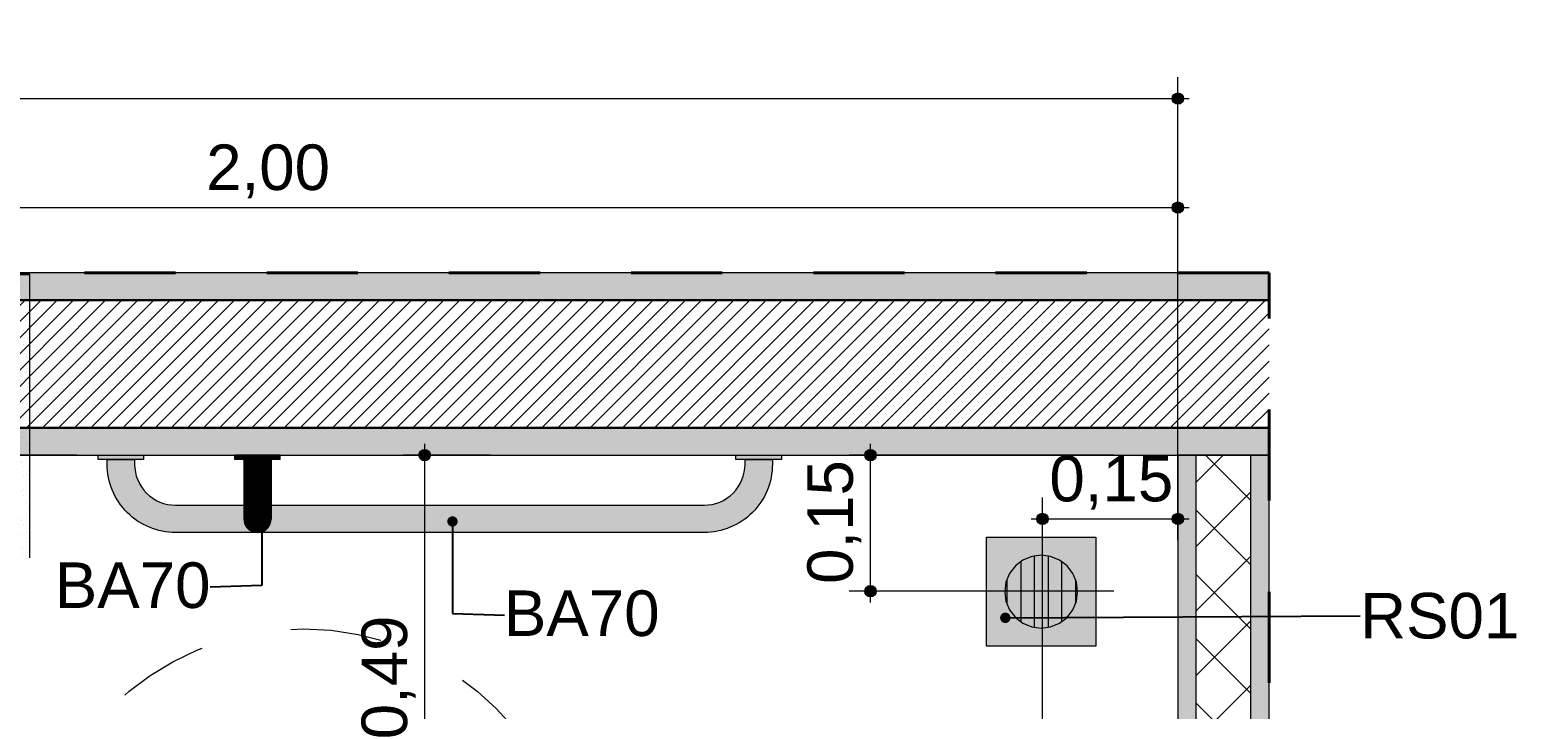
# Model space of a CAD drawing. Header units: metres. Extents: x -1.9 to 95.3, y -2.2 to 2.5.
# Drawn here: x 0.362 to 1.993, y 1.746 to 2.492 of the extents above; entities that cross this region are included whole.
import ezdxf

# ---------------------------------------------------------------- set-up
doc = ezdxf.new("R2010")
doc.units = ezdxf.units.M
doc.header["$MEASUREMENT"] = 0
doc.linetypes.add('Dashed', pattern=[0.035, 0.0225, -0.0125])
doc.linetypes.add('Hidden Line (2)', pattern=[0.097806, 0.070556, -0.02725])
for name, color, linetype, lineweight in [('0_Caneta_No__1', 7, 'Continuous', 40), ('NOTAS-DETALHAMENTO.EXEC_Caneta_No__1', 7, 'Continuous', 40), ('NOTAS-DETALHAMENTO.EXEC_Caneta_No__241', 7, 'Continuous', 13), ('PAREDE CONSTRUIR_Caneta_No__241', 7, 'Continuous', 13), ('PAREDE CONSTRUIR_Caneta_No__255', 255, 'Continuous', 0), ('PAREDE CONSTRUIR_Caneta_No__3', 7, 'Continuous', 30), ('PAREDE CONSTRUIR_Caneta_No__83', 84, 'Continuous', 0), ('PAREDE CONSTRUIR_Caneta_No__91', 255, 'Continuous', 0), ('PAREDE.ARQ_Caneta_No__1', 7, 'Continuous', 40), ('PAREDE.ARQ_Caneta_No__241', 7, 'Continuous', 13)]:
    doc.layers.add(name, color=color, linetype=linetype, lineweight=lineweight)
for name, color, linetype, lineweight, true_color in [('0_Caneta_No__167', 7, 'Continuous', 0, 0x0035d5), ('0_Caneta_No__25', 7, 'Continuous', 13, 0x982312), ('LOUCAS-METAIS.ARQ_Caneta_No__18', 7, 'Continuous', 0, 0xdfdfdf), ('LOUCAS-METAIS.ARQ_Caneta_No__96', 7, 'Continuous', 0, 0xb6b6b6), ('PAREDE.ARQ_Caneta_No__97', 7, 'Continuous', 13, 0x6b6b6b), ('RALO_Caneta_No__19', 7, 'Continuous', 0, 0xe9e9e9), ('RALO_Caneta_No__96', 7, 'Continuous', 0, 0xb6b6b6)]:
    doc.layers.add(name, color=color, linetype=linetype, lineweight=lineweight, true_color=true_color)
doc.styles.add('GENERATED_STYLE_1', font='arial.ttf')
doc.dimstyles.new('GENERATED_STYLE__1', dxfattribs={"dimtxt": 0.05, "dimasz": 0.02375, "dimexe": 0.18, "dimexo": 0.267183, "dimgap": 0, "dimtad": 1, "dimtih": 1, "dimtoh": 1, "dimzin": 0, "dimdsep": 46, "dimtxsty": 'GENERATED_STYLE_1', "dimblk": 'ARROWHEAD_11', "dimblk1": 'ARROWHEAD_11', "dimblk2": 'ARROWHEAD_11', "dimcen": 0.09, "dimclrd": 256, "dimclre": 256, "dimclrt": 256, "dimadec": 0, "dimazin": 0, "dimtfac": 1, "dimtdec": 4, "dimtmove": 0, "dimatfit": 3, "dimfxl": 0, "dimtolj": 1, "dimtzin": 0, "dimarcsym": 0})
doc.dimstyles.new('GENERATED_STYLE__2', dxfattribs={"dimtxt": 0.05, "dimasz": 0.02375, "dimexe": 0.18, "dimexo": 0.267183, "dimgap": 0, "dimtad": 1, "dimzin": 0, "dimdsep": 46, "dimtxsty": 'GENERATED_STYLE_1', "dimblk": 'ARROWHEAD_11', "dimblk1": 'ARROWHEAD_11', "dimblk2": 'ARROWHEAD_11', "dimcen": 0.09, "dimclrd": 256, "dimclre": 256, "dimclrt": 256, "dimadec": 0, "dimazin": 0, "dimtfac": 1, "dimtdec": 4, "dimtmove": 0, "dimatfit": 3, "dimfxl": 0, "dimtolj": 1, "dimtzin": 0, "dimarcsym": 0})
doc.dimstyles.new('GENERATED_STYLE__4', dxfattribs={"dimtxt": 0.05, "dimasz": 0.02375, "dimexe": 0.18, "dimexo": 0.072484, "dimgap": 0, "dimtad": 1, "dimzin": 0, "dimdsep": 46, "dimtxsty": 'GENERATED_STYLE_1', "dimblk": 'ARROWHEAD_11', "dimblk1": 'ARROWHEAD_11', "dimblk2": 'ARROWHEAD_11', "dimcen": 0.09, "dimclrd": 256, "dimclre": 256, "dimclrt": 256, "dimadec": 0, "dimazin": 0, "dimtfac": 1, "dimtdec": 4, "dimtmove": 0, "dimatfit": 3, "dimfxl": 0, "dimtolj": 1, "dimtzin": 0, "dimarcsym": 0})
doc.dimstyles.new('GENERATED_STYLE__6', dxfattribs={"dimtxt": 0.18, "dimasz": 0.0228, "dimexe": 0.18, "dimexo": 0.0625, "dimgap": 0, "dimtad": 0, "dimtih": 1, "dimtoh": 1, "dimdec": 4, "dimzin": 0, "dimdsep": 46, "dimcen": 0.09, "dimadec": 0, "dimazin": 0, "dimtfac": 1, "dimtdec": 4, "dimtmove": 0, "dimatfit": 3, "dimldrblk": 'ARROWHEAD_11', "dimfxl": 0, "dimtolj": 1, "dimtzin": 0, "dimarcsym": 0})
pattern_1 = [(45, (0, 0), (-0.008838835, 0.008838835), [])]

# ---------------------------------------------------------------- blocks, each defined once
blk = doc.blocks.new('*D4')
at = {"layer": '0_Caneta_No__25', "linetype": 'Continuous', "lineweight": 13, "true_color": 0x982312}
for points in [[(-0.3839, 2.2968), (-0.3834, 2.2944), (-0.382, 2.2924), (-0.38, 2.291), (-0.3776, 2.2906), (-0.3752, 2.291), (-0.3732, 2.2924), (-0.3718, 2.2944), (-0.3714, 2.2968), (-0.3718, 2.2992), (-0.3732, 2.3012), (-0.3752, 2.3026), (-0.3776, 2.3031), (-0.38, 2.3026), (-0.382, 2.3012), (-0.3834, 2.2992)], [(1.6154, 2.2968), (1.6159, 2.2944), (1.6172, 2.2924), (1.6193, 2.291), (1.6217, 2.2906), (1.6241, 2.291), (1.6261, 2.2924), (1.6274, 2.2944), (1.6279, 2.2968), (1.6274, 2.2992), (1.6261, 2.3012), (1.6241, 2.3026), (1.6217, 2.3031), (1.6193, 2.3026), (1.6172, 2.3012), (1.6159, 2.2992)]]:
    blk.add_hatch(color=24, dxfattribs=at).paths.add_polyline_path(points)
at = {"layer": '0_Caneta_No__25', "color": 24, "linetype": 'Continuous', "lineweight": 13, "true_color": 0x982312}
for p, q in [((-0.3776, 2.3031), (-0.3776, 2.3203)), ((1.6217, 2.3031), (1.6217, 2.3203)), ((-0.3776, 2.0296), (-0.3776, 2.2906)), ((-0.3714, 2.2968), (1.6154, 2.2968)), ((1.6217, 2.0296), (1.6217, 2.2906)), ((1.6279, 2.2968), (1.6342, 2.2968))]:
    blk.add_line(p, q, dxfattribs=at)
for centre in [(-0.3776, 2.2968), (1.6217, 2.2968)]:
    blk.add_circle(centre, 0.00625, dxfattribs=at)
at = {"layer": '0_Caneta_No__25', "color": 24, "lineweight": 13, "true_color": 0x982312, "insert": (0.5553, 2.3068), "char_height": 0.05, "attachment_point": 7, "style": 'GENERATED_STYLE_1'}
blk.add_mtext('\\A1;{\\pql;\\fArial|b0|i0|c0|p0;\\W1.000000;2,00}', dxfattribs=at)
blk = doc.blocks.new('ARROWHEAD_11')
at = {"color": 0, "linetype": 'Continuous', "lineweight": 0}
blk.add_line((0, 0), (-1, 0), dxfattribs=at)
at = {"color": 0, "linetype": 'Continuous', "lineweight": 0, "const_width": 0.25, "flags": 128}
blk.add_lwpolyline([(-0.125, 0, 1), (0.125, 0, 1)], format="xyb", close=True, dxfattribs=at)
blk = doc.blocks.new('*D5')
at = {"layer": '0_Caneta_No__25', "linetype": 'Continuous', "lineweight": 13, "true_color": 0x982312}
for points in [[(-1.4839, 2.4165), (-1.4834, 2.4141), (-1.482, 2.4121), (-1.48, 2.4108), (-1.4776, 2.4103), (-1.4752, 2.4108), (-1.4732, 2.4121), (-1.4718, 2.4141), (-1.4714, 2.4165), (-1.4718, 2.4189), (-1.4732, 2.4209), (-1.4752, 2.4223), (-1.4776, 2.4228), (-1.48, 2.4223), (-1.482, 2.4209), (-1.4834, 2.4189)], [(1.6154, 2.4165), (1.6159, 2.4141), (1.6172, 2.4121), (1.6193, 2.4108), (1.6217, 2.4103), (1.6241, 2.4108), (1.6261, 2.4121), (1.6274, 2.4141), (1.6279, 2.4165), (1.6274, 2.4189), (1.6261, 2.4209), (1.6241, 2.4223), (1.6217, 2.4228), (1.6193, 2.4223), (1.6172, 2.4209), (1.6159, 2.4189)]]:
    blk.add_hatch(color=24, dxfattribs=at).paths.add_polyline_path(points)
at = {"layer": '0_Caneta_No__25', "color": 24, "linetype": 'Continuous', "lineweight": 13, "true_color": 0x982312}
for p, q in [((-1.4776, 2.4228), (-1.4776, 2.44)), ((1.6217, 2.4228), (1.6217, 2.44)), ((-1.4901, 2.4165), (-1.4839, 2.4165)), ((-1.4714, 2.4165), (1.6154, 2.4165)), ((1.6279, 2.4165), (1.6342, 2.4165)), ((-1.4776, 2.1493), (-1.4776, 2.4103)), ((1.6217, 2.1493), (1.6217, 2.4103))]:
    blk.add_line(p, q, dxfattribs=at)
for centre in [(-1.4776, 2.4165), (1.6217, 2.4165)]:
    blk.add_circle(centre, 0.00625, dxfattribs=at)
at = {"layer": '0_Caneta_No__25', "color": 24, "lineweight": 13, "true_color": 0x982312, "insert": (0.0053, 2.4265), "char_height": 0.05, "attachment_point": 7, "style": 'GENERATED_STYLE_1'}
blk.add_mtext('\\A1;{\\pql;\\fArial|b0|i0|c0|p0;\\W1.000000;3,10}', dxfattribs=at)
blk = doc.blocks.new('*D13')
at = {"layer": '0_Caneta_No__25', "linetype": 'Continuous', "lineweight": 13, "true_color": 0x982312}
for points in [[(0.1399, 2.025), (0.1404, 2.0226), (0.1418, 2.0206), (0.1438, 2.0192), (0.1462, 2.0187), (0.1486, 2.0192), (0.1506, 2.0206), (0.152, 2.0226), (0.1524, 2.025), (0.152, 2.0274), (0.1506, 2.0294), (0.1486, 2.0308), (0.1462, 2.0312), (0.1438, 2.0308), (0.1418, 2.0294), (0.1404, 2.0274)], [(0.1399, 1.0373), (0.1404, 1.0349), (0.1418, 1.0329), (0.1438, 1.0315), (0.1462, 1.031), (0.1486, 1.0315), (0.1506, 1.0329), (0.152, 1.0349), (0.1524, 1.0373), (0.152, 1.0397), (0.1506, 1.0417), (0.1486, 1.0431), (0.1462, 1.0435), (0.1438, 1.0431), (0.1418, 1.0417), (0.1404, 1.0397)]]:
    blk.add_hatch(color=24, dxfattribs=at).paths.add_polyline_path(points)
at = {"layer": '0_Caneta_No__25', "color": 24, "linetype": 'Continuous', "lineweight": 13, "true_color": 0x982312}
for p, q in [((0.1399, 2.025), (0.1228, 2.025)), ((0.1462, 2.0312), (0.1462, 2.0375)), ((0.4134, 2.025), (0.1524, 2.025)), ((0.1462, 1.0435), (0.1462, 2.0187)), ((0.1399, 1.0373), (0.1228, 1.0373)), ((0.4134, 1.0373), (0.1524, 1.0373))]:
    blk.add_line(p, q, dxfattribs=at)
for centre in [(0.1462, 2.025), (0.1462, 1.0373)]:
    blk.add_circle(centre, 0.00625, dxfattribs=at)
at = {"layer": '0_Caneta_No__25', "color": 24, "lineweight": 13, "true_color": 0x982312, "insert": (0.1362, 1.4644), "char_height": 0.05, "attachment_point": 7, "rotation": 90, "style": 'GENERATED_STYLE_1'}
blk.add_mtext('\\A1;{\\pql;\\fArial|b0|i0|c0|p0;\\W1.000000;0,99}', dxfattribs=at)
blk = doc.blocks.new('*D15')
at = {"layer": '0_Caneta_No__25', "linetype": 'Continuous', "lineweight": 13, "true_color": 0x982312}
for points in [[(1.4669, 1.9549), (1.4673, 1.9525), (1.4687, 1.9505), (1.4707, 1.9491), (1.4731, 1.9486), (1.4755, 1.9491), (1.4775, 1.9505), (1.4789, 1.9525), (1.4794, 1.9549), (1.4789, 1.9573), (1.4775, 1.9593), (1.4755, 1.9607), (1.4731, 1.9611), (1.4707, 1.9607), (1.4687, 1.9593), (1.4673, 1.9573)], [(1.6154, 1.9549), (1.6159, 1.9525), (1.6172, 1.9505), (1.6193, 1.9491), (1.6217, 1.9486), (1.6241, 1.9491), (1.6261, 1.9505), (1.6274, 1.9525), (1.6279, 1.9549), (1.6274, 1.9573), (1.6261, 1.9593), (1.6241, 1.9607), (1.6217, 1.9611), (1.6193, 1.9607), (1.6172, 1.9593), (1.6159, 1.9573)]]:
    blk.add_hatch(color=24, dxfattribs=at).paths.add_polyline_path(points)
at = {"layer": '0_Caneta_No__25', "color": 24, "linetype": 'Continuous', "lineweight": 13, "true_color": 0x982312}
for p, q in [((1.6217, 1.9611), (1.6217, 2.2221)), ((1.4731, 1.9611), (1.4731, 1.9783)), ((1.4606, 1.9549), (1.4669, 1.9549)), ((1.4731, 1.6877), (1.4731, 1.9486)), ((1.4794, 1.9549), (1.6154, 1.9549)), ((1.6217, 1.9314), (1.6217, 1.9486)), ((1.6279, 1.9549), (1.6342, 1.9549))]:
    blk.add_line(p, q, dxfattribs=at)
for centre in [(1.4731, 1.9549), (1.6217, 1.9549)]:
    blk.add_circle(centre, 0.00625, dxfattribs=at)
at = {"layer": '0_Caneta_No__25', "color": 24, "lineweight": 13, "true_color": 0x982312, "insert": (1.4807, 1.9649), "char_height": 0.05, "attachment_point": 7, "style": 'GENERATED_STYLE_1'}
blk.add_mtext('\\A1;{\\pql;\\fArial|b0|i0|c0|p0;\\W1.000000;0,15}', dxfattribs=at)
blk = doc.blocks.new('*D16')
at = {"layer": '0_Caneta_No__25', "linetype": 'Continuous', "lineweight": 13, "true_color": 0x982312}
for points in [[(1.2781, 2.025), (1.2785, 2.0226), (1.2799, 2.0206), (1.2819, 2.0192), (1.2843, 2.0187), (1.2867, 2.0192), (1.2887, 2.0206), (1.2901, 2.0226), (1.2906, 2.025), (1.2901, 2.0274), (1.2887, 2.0294), (1.2867, 2.0308), (1.2843, 2.0312), (1.2819, 2.0308), (1.2799, 2.0294), (1.2785, 2.0274)], [(1.2781, 1.8755), (1.2785, 1.8731), (1.2799, 1.8711), (1.2819, 1.8698), (1.2843, 1.8693), (1.2867, 1.8698), (1.2887, 1.8711), (1.2901, 1.8731), (1.2906, 1.8755), (1.2901, 1.8779), (1.2887, 1.88), (1.2867, 1.8813), (1.2843, 1.8818), (1.2819, 1.8813), (1.2799, 1.88), (1.2785, 1.8779)]]:
    blk.add_hatch(color=24, dxfattribs=at).paths.add_polyline_path(points)
at = {"layer": '0_Caneta_No__25', "color": 24, "linetype": 'Continuous', "lineweight": 13, "true_color": 0x982312}
for p, q in [((1.2781, 2.025), (1.2609, 2.025)), ((1.2843, 2.0312), (1.2843, 2.0375)), ((1.5515, 2.025), (1.2906, 2.025)), ((1.2843, 1.8818), (1.2843, 2.0187)), ((1.2781, 1.8755), (1.2609, 1.8755)), ((1.2843, 1.863), (1.2843, 1.8693)), ((1.5515, 1.8755), (1.2906, 1.8755))]:
    blk.add_line(p, q, dxfattribs=at)
for centre in [(1.2843, 2.025), (1.2843, 1.8755)]:
    blk.add_circle(centre, 0.00625, dxfattribs=at)
at = {"layer": '0_Caneta_No__25', "color": 24, "lineweight": 13, "true_color": 0x982312, "insert": (1.2743, 1.8835), "char_height": 0.05, "attachment_point": 7, "rotation": 90, "style": 'GENERATED_STYLE_1'}
blk.add_mtext('\\A1;{\\pql;\\fArial|b0|i0|c0|p0;\\W1.000000;0,15}', dxfattribs=at)
blk = doc.blocks.new('*D25')
at = {"layer": '0_Caneta_No__167', "linetype": 'Continuous', "lineweight": 0, "true_color": 0x0035d5}
for points in [[(0.7888, 2.025), (0.7893, 2.0226), (0.7906, 2.0206), (0.7927, 2.0192), (0.7951, 2.0187), (0.7974, 2.0192), (0.7995, 2.0206), (0.8008, 2.0226), (0.8013, 2.025), (0.8008, 2.0274), (0.7995, 2.0294), (0.7974, 2.0308), (0.7951, 2.0312), (0.7927, 2.0308), (0.7906, 2.0294), (0.7893, 2.0274)], [(0.7888, 1.5342), (0.7893, 1.5318), (0.7906, 1.5298), (0.7927, 1.5284), (0.7951, 1.5279), (0.7974, 1.5284), (0.7995, 1.5298), (0.8008, 1.5318), (0.8013, 1.5342), (0.8008, 1.5366), (0.7995, 1.5386), (0.7974, 1.54), (0.7951, 1.5404), (0.7927, 1.54), (0.7906, 1.5386), (0.7893, 1.5366)]]:
    blk.add_hatch(color=162, dxfattribs=at).paths.add_polyline_path(points)
at = {"layer": '0_Caneta_No__167', "color": 162, "linetype": 'Continuous', "lineweight": 0, "true_color": 0x0035d5}
for p, q in [((0.7888, 2.025), (0.7716, 2.025)), ((0.7951, 2.0312), (0.7951, 2.0375)), ((0.8675, 2.025), (0.8013, 2.025)), ((0.7951, 1.5404), (0.7951, 2.0187)), ((0.7888, 1.5342), (0.7716, 1.5342)), ((0.8675, 1.5342), (0.8013, 1.5342))]:
    blk.add_line(p, q, dxfattribs=at)
for centre in [(0.7951, 2.025), (0.7951, 1.5342)]:
    blk.add_circle(centre, 0.00625, dxfattribs=at)
at = {"layer": '0_Caneta_No__167', "color": 162, "lineweight": 0, "true_color": 0x0035d5, "insert": (0.7851, 1.7129), "char_height": 0.05, "attachment_point": 7, "rotation": 90, "style": 'GENERATED_STYLE_1'}
blk.add_mtext('\\A1;{\\pql;\\fArial|b0|i0|c0|p0;\\W1.000000;0,49}', dxfattribs=at)

msp = doc.modelspace()

# ---------------------------------------------------------------- hatches: boundary and pattern name
at = {"layer": 'LOUCAS-METAIS.ARQ_Caneta_No__18', "linetype": 'Continuous', "lineweight": 0, "true_color": 0xdfdfdf}
for points in [[(0.4867, 2.025), (0.4367, 2.025), (0.4367, 2.02), (0.4867, 2.02)], [(0.5873, 2.0251), (0.5867, 2.0251), (0.5867, 2.0201), (0.5873, 2.0201)], [(0.59, 2.0201), (0.59, 2.0251), (0.5873, 2.0251), (0.5873, 2.0201)], [(0.5947, 2.0201), (0.5947, 2.0251), (0.59, 2.0251), (0.59, 2.0201)], [(0.6008, 2.0251), (0.5947, 2.0251), (0.5947, 2.0201), (0.6008, 2.0201)], [(0.6079, 2.0201), (0.6079, 2.0251), (0.6008, 2.0251), (0.6008, 2.0201)], [(0.6154, 2.0251), (0.6079, 2.0251), (0.6079, 2.0201), (0.6154, 2.0201)], [(0.6225, 2.0201), (0.6225, 2.0251), (0.6154, 2.0251), (0.6154, 2.0201)], [(0.6287, 2.0251), (0.6225, 2.0251), (0.6225, 2.0201), (0.6287, 2.0201)], [(0.6333, 2.0201), (0.6333, 2.0251), (0.6287, 2.0251), (0.6287, 2.0201)], [(0.636, 2.0201), (0.636, 2.0251), (0.6333, 2.0251), (0.6333, 2.0201)], [(0.6366, 2.0251), (0.636, 2.0251), (0.636, 2.0201), (0.6366, 2.0201)], [(1.1867, 2.025), (1.1367, 2.025), (1.1367, 2.02), (1.1867, 2.02)], [(1.1767, 2.02), (1.1467, 2.02), (1.1467, 2.015, -0.414214), (1.1017, 1.97), (0.5217, 1.97, -0.414214), (0.4767, 2.015), (0.4767, 2.02), (0.4467, 2.02), (0.4467, 2.015, 0.414214), (0.5217, 1.94), (1.1017, 1.94, 0.414214), (1.1767, 2.015)], [(0.5967, 2.0201), (0.5967, 2.0151), (0.5969, 2.0149), (0.5969, 2.0201)], [(0.5969, 2.0149), (0.5967, 2.0151), (0.5967, 2.0018), (0.5969, 2.0012)], [(0.5975, 2.0201), (0.5969, 2.0201), (0.5969, 2.0149), (0.5975, 2.0148)], [(0.5975, 2.0148), (0.5969, 2.0149), (0.5969, 2.0012), (0.5975, 2.0006)], [(0.5985, 2.0201), (0.5975, 2.0201), (0.5975, 2.0148), (0.5985, 2.0146)], [(0.5975, 2.0148), (0.5975, 2.0006), (0.5985, 2.0001), (0.5985, 2.0146)], [(0.6, 2.0201), (0.5985, 2.0201), (0.5985, 2.0146), (0.6, 2.0145)], [(0.5985, 2.0146), (0.5985, 2.0001), (0.6, 1.9996), (0.6, 2.0145)], [(0.6018, 2.0201), (0.6, 2.0201), (0.6, 2.0145), (0.6018, 2.0144)], [(0.6018, 2.0144), (0.6, 2.0145), (0.6, 1.9996), (0.6018, 1.9992)], [(0.6039, 2.0201), (0.6018, 2.0201), (0.6018, 2.0144), (0.6039, 2.0143)], [(0.6018, 2.0144), (0.6018, 1.9992), (0.6039, 1.9988), (0.6039, 2.0143)], [(0.6063, 2.0201), (0.6039, 2.0201), (0.6039, 2.0143), (0.6063, 2.0143)], [(0.6039, 2.0143), (0.6039, 1.9988), (0.6063, 1.9986), (0.6063, 2.0143)], [(0.6088, 2.0142), (0.6088, 2.0201), (0.6063, 2.0201), (0.6063, 2.0143)], [(0.6088, 1.9984), (0.6088, 2.0142), (0.6063, 2.0143), (0.6063, 1.9986)], [(0.6114, 2.0201), (0.6088, 2.0201), (0.6088, 2.0142), (0.6114, 2.0142)], [(0.6088, 2.0142), (0.6088, 1.9984), (0.6114, 1.9983), (0.6114, 2.0142)], [(0.614, 2.0201), (0.6114, 2.0201), (0.6114, 2.0142), (0.614, 2.0142)], [(0.6114, 2.0142), (0.6114, 1.9983), (0.614, 1.9984), (0.614, 2.0142)], [(0.6165, 2.0201), (0.614, 2.0201), (0.614, 2.0142), (0.6165, 2.0143)], [(0.614, 2.0142), (0.614, 1.9984), (0.6165, 1.9985), (0.6165, 2.0143)], [(0.6189, 2.0201), (0.6165, 2.0201), (0.6165, 2.0143), (0.6189, 2.0143)], [(0.6165, 2.0143), (0.6165, 1.9985), (0.6189, 1.9988), (0.6189, 2.0143)], [(0.6211, 2.0144), (0.6211, 2.0201), (0.6189, 2.0201), (0.6189, 2.0143)], [(0.6211, 2.0144), (0.6189, 2.0143), (0.6189, 1.9988), (0.6211, 1.9991)], [(0.623, 2.0201), (0.6211, 2.0201), (0.6211, 2.0144), (0.623, 2.0145)], [(0.6211, 2.0144), (0.6211, 1.9991), (0.623, 1.9995), (0.623, 2.0145)], [(0.6245, 2.0201), (0.623, 2.0201), (0.623, 2.0145), (0.6245, 2.0146)], [(0.623, 2.0145), (0.623, 1.9995), (0.6245, 2), (0.6245, 2.0146)], [(0.6257, 2.0148), (0.6257, 2.0201), (0.6245, 2.0201), (0.6245, 2.0146)], [(0.6257, 2.0005), (0.6257, 2.0148), (0.6245, 2.0146), (0.6245, 2)], [(0.6264, 2.0201), (0.6257, 2.0201), (0.6257, 2.0148), (0.6264, 2.0149)], [(0.6264, 2.0149), (0.6257, 2.0148), (0.6257, 2.0005), (0.6264, 2.0011)], [(0.6267, 2.015), (0.6267, 2.0201), (0.6264, 2.0201), (0.6264, 2.0149)], [(0.6267, 2.015), (0.6264, 2.0149), (0.6264, 2.0011), (0.6267, 2.0016)], [(0.5967, 2.0018), (0.5967, 1.9891), (0.5969, 1.988), (0.5969, 2.0012)], [(0.5975, 2.0006), (0.5969, 2.0012), (0.5969, 1.988), (0.5975, 1.9869)], [(0.5985, 2.0001), (0.5975, 2.0006), (0.5975, 1.9869), (0.5985, 1.9858)], [(0.6, 1.9996), (0.5985, 2.0001), (0.5985, 1.9858), (0.6, 1.9849)], [(0.6018, 1.9992), (0.6, 1.9996), (0.6, 1.9849), (0.6018, 1.9841)], [(0.6018, 1.9992), (0.6018, 1.9841), (0.6039, 1.9834), (0.6039, 1.9988)], [(0.6039, 1.9988), (0.6039, 1.9834), (0.6063, 1.9829), (0.6063, 1.9986)], [(0.6088, 1.9826), (0.6088, 1.9984), (0.6063, 1.9986), (0.6063, 1.9829)], [(0.6088, 1.9984), (0.6088, 1.9826), (0.6114, 1.9825), (0.6114, 1.9983)], [(0.6114, 1.9983), (0.6114, 1.9825), (0.614, 1.9826), (0.614, 1.9984)], [(0.614, 1.9984), (0.614, 1.9826), (0.6165, 1.9828), (0.6165, 1.9985)], [(0.6165, 1.9985), (0.6165, 1.9828), (0.6189, 1.9833), (0.6189, 1.9988)], [(0.6211, 1.9839), (0.6211, 1.9991), (0.6189, 1.9988), (0.6189, 1.9833)], [(0.6211, 1.9991), (0.6211, 1.9839), (0.623, 1.9847), (0.623, 1.9995)], [(0.6245, 2), (0.623, 1.9995), (0.623, 1.9847), (0.6245, 1.9856)], [(0.6257, 2.0005), (0.6245, 2), (0.6245, 1.9856), (0.6257, 1.9867)], [(0.6264, 2.0011), (0.6257, 2.0005), (0.6257, 1.9867), (0.6264, 1.9878)], [(0.6264, 2.0011), (0.6264, 1.9878), (0.6267, 1.9889), (0.6267, 2.0016)], [(0.5969, 1.988), (0.5967, 1.9891), (0.5967, 1.9778), (0.5969, 1.9762)], [(0.5967, 1.9778), (0.5967, 1.9683), (0.5969, 1.9663), (0.5969, 1.9762)], [(0.5975, 1.9746), (0.5975, 1.9869), (0.5969, 1.988), (0.5969, 1.9762)], [(0.5975, 1.9746), (0.5969, 1.9762), (0.5969, 1.9663), (0.5975, 1.9643)], [(0.5975, 1.9869), (0.5975, 1.9746), (0.5985, 1.9731), (0.5985, 1.9858)], [(0.5985, 1.9624), (0.5985, 1.9731), (0.5975, 1.9746), (0.5975, 1.9643)], [(0.6, 1.9849), (0.5985, 1.9858), (0.5985, 1.9731), (0.6, 1.9717)], [(0.6018, 1.9841), (0.6, 1.9849), (0.6, 1.9717), (0.6018, 1.9705)], [(0.6039, 1.9834), (0.6018, 1.9841), (0.6018, 1.9705), (0.6039, 1.9696)], [(0.6063, 1.9829), (0.6039, 1.9834), (0.6039, 1.9696), (0.6063, 1.9689)], [(0.6088, 1.9826), (0.6063, 1.9829), (0.6063, 1.9689), (0.6088, 1.9684)], [(0.6114, 1.9825), (0.6088, 1.9826), (0.6088, 1.9684), (0.6114, 1.9682)], [(0.614, 1.9826), (0.6114, 1.9825), (0.6114, 1.9682), (0.614, 1.9683)], [(0.6165, 1.9687), (0.6165, 1.9828), (0.614, 1.9826), (0.614, 1.9683)], [(0.6189, 1.9833), (0.6165, 1.9828), (0.6165, 1.9687), (0.6189, 1.9694)], [(0.6211, 1.9839), (0.6189, 1.9833), (0.6189, 1.9694), (0.6211, 1.9703)], [(0.623, 1.9847), (0.6211, 1.9839), (0.6211, 1.9703), (0.623, 1.9715)], [(0.6245, 1.9856), (0.623, 1.9847), (0.623, 1.9715), (0.6245, 1.9728)], [(0.6257, 1.9743), (0.6257, 1.9867), (0.6245, 1.9856), (0.6245, 1.9728)], [(0.6257, 1.9743), (0.6245, 1.9728), (0.6245, 1.9621), (0.6257, 1.9639)], [(0.6257, 1.9867), (0.6257, 1.9743), (0.6264, 1.9758), (0.6264, 1.9878)], [(0.6257, 1.9743), (0.6257, 1.9639), (0.6264, 1.9659), (0.6264, 1.9758)], [(0.6267, 1.9775), (0.6267, 1.9889), (0.6264, 1.9878), (0.6264, 1.9758)], [(0.6264, 1.9758), (0.6264, 1.9659), (0.6267, 1.9679), (0.6267, 1.9775)], [(0.5967, 1.9683), (0.5967, 1.9612), (0.5969, 1.9589), (0.5969, 1.9663)], [(0.5969, 1.9589), (0.5967, 1.9612), (0.5967, 1.9568), (0.5969, 1.9543)], [(0.5975, 1.9643), (0.5969, 1.9663), (0.5969, 1.9589), (0.5975, 1.9566)], [(0.5975, 1.9566), (0.5969, 1.9589), (0.5969, 1.9543), (0.5975, 1.9518)], [(0.5985, 1.9624), (0.5975, 1.9643), (0.5975, 1.9566), (0.5985, 1.9544)], [(0.6, 1.9717), (0.5985, 1.9731), (0.5985, 1.9624), (0.6, 1.9607)], [(0.6, 1.9524), (0.6, 1.9607), (0.5985, 1.9624), (0.5985, 1.9544)], [(0.6018, 1.9592), (0.6018, 1.9705), (0.6, 1.9717), (0.6, 1.9607)], [(0.6018, 1.9592), (0.6, 1.9607), (0.6, 1.9524), (0.6018, 1.9507)], [(0.6039, 1.9696), (0.6018, 1.9705), (0.6018, 1.9592), (0.6039, 1.958)], [(0.6039, 1.9493), (0.6039, 1.958), (0.6018, 1.9592), (0.6018, 1.9507)], [(0.6063, 1.9689), (0.6039, 1.9696), (0.6039, 1.958), (0.6063, 1.9571)], [(0.6063, 1.9571), (0.6039, 1.958), (0.6039, 1.9493), (0.6063, 1.9483)], [(0.6088, 1.9684), (0.6063, 1.9689), (0.6063, 1.9571), (0.6088, 1.9566)], [(0.6114, 1.9563), (0.6114, 1.9682), (0.6088, 1.9684), (0.6088, 1.9566)], [(0.614, 1.9565), (0.614, 1.9683), (0.6114, 1.9682), (0.6114, 1.9563)], [(0.6165, 1.9687), (0.614, 1.9683), (0.614, 1.9565), (0.6165, 1.957)], [(0.6189, 1.9694), (0.6165, 1.9687), (0.6165, 1.957), (0.6189, 1.9578)], [(0.6189, 1.9491), (0.6189, 1.9578), (0.6165, 1.957), (0.6165, 1.9481)], [(0.6211, 1.9703), (0.6189, 1.9694), (0.6189, 1.9578), (0.6211, 1.959)], [(0.6211, 1.959), (0.6189, 1.9578), (0.6189, 1.9491), (0.6211, 1.9504)], [(0.623, 1.9604), (0.623, 1.9715), (0.6211, 1.9703), (0.6211, 1.959)], [(0.623, 1.9604), (0.6211, 1.959), (0.6211, 1.9504), (0.623, 1.9521)], [(0.6245, 1.9728), (0.623, 1.9715), (0.623, 1.9604), (0.6245, 1.9621)], [(0.6245, 1.954), (0.6245, 1.9621), (0.623, 1.9604), (0.623, 1.9521)], [(0.6257, 1.9639), (0.6245, 1.9621), (0.6245, 1.954), (0.6257, 1.9561)], [(0.6264, 1.9659), (0.6257, 1.9639), (0.6257, 1.9561), (0.6264, 1.9584)], [(0.6264, 1.9584), (0.6257, 1.9561), (0.6257, 1.9513), (0.6264, 1.9537)], [(0.6264, 1.9659), (0.6264, 1.9584), (0.6267, 1.9608), (0.6267, 1.9679)], [(0.6267, 1.9563), (0.6267, 1.9608), (0.6264, 1.9584), (0.6264, 1.9537)], [(0.5967, 1.9568), (0.5967, 1.9553), (0.5969, 1.9527), (0.5969, 1.9543)], [(0.5975, 1.9502), (0.5975, 1.9518), (0.5969, 1.9543), (0.5969, 1.9527)], [(0.5985, 1.9544), (0.5975, 1.9566), (0.5975, 1.9518), (0.5985, 1.9494)], [(0.5975, 1.9518), (0.5975, 1.9502), (0.5985, 1.9478), (0.5985, 1.9494)], [(0.6, 1.9473), (0.6, 1.9524), (0.5985, 1.9544), (0.5985, 1.9494)], [(0.5985, 1.9494), (0.5985, 1.9478), (0.6, 1.9456), (0.6, 1.9473)], [(0.6018, 1.9507), (0.6, 1.9524), (0.6, 1.9473), (0.6018, 1.9454)], [(0.6018, 1.9437), (0.6018, 1.9454), (0.6, 1.9473), (0.6, 1.9456)], [(0.6039, 1.9439), (0.6039, 1.9493), (0.6018, 1.9507), (0.6018, 1.9454)], [(0.6018, 1.9454), (0.6018, 1.9437), (0.6039, 1.9422), (0.6039, 1.9439)], [(0.6063, 1.9428), (0.6063, 1.9483), (0.6039, 1.9493), (0.6039, 1.9439)], [(0.6039, 1.9439), (0.6039, 1.9422), (0.6063, 1.941), (0.6063, 1.9428)], [(0.6088, 1.9566), (0.6063, 1.9571), (0.6063, 1.9483), (0.6088, 1.9476)], [(0.6088, 1.9476), (0.6063, 1.9483), (0.6063, 1.9428), (0.6088, 1.9421)], [(0.6088, 1.9421), (0.6063, 1.9428), (0.6063, 1.941), (0.6088, 1.9403)], [(0.6114, 1.9563), (0.6088, 1.9566), (0.6088, 1.9476), (0.6114, 1.9474)], [(0.6114, 1.9474), (0.6088, 1.9476), (0.6088, 1.9421), (0.6114, 1.9418)], [(0.6088, 1.9421), (0.6088, 1.9403), (0.6114, 1.9401), (0.6114, 1.9418)], [(0.614, 1.9476), (0.614, 1.9565), (0.6114, 1.9563), (0.6114, 1.9474)], [(0.614, 1.942), (0.614, 1.9476), (0.6114, 1.9474), (0.6114, 1.9418)], [(0.6114, 1.9418), (0.6114, 1.9401), (0.614, 1.9402), (0.614, 1.942)], [(0.6165, 1.9481), (0.6165, 1.957), (0.614, 1.9565), (0.614, 1.9476)], [(0.6165, 1.9426), (0.6165, 1.9481), (0.614, 1.9476), (0.614, 1.942)], [(0.614, 1.942), (0.614, 1.9402), (0.6165, 1.9409), (0.6165, 1.9426)], [(0.6189, 1.9437), (0.6189, 1.9491), (0.6165, 1.9481), (0.6165, 1.9426)], [(0.6165, 1.9426), (0.6165, 1.9409), (0.6189, 1.9419), (0.6189, 1.9437)], [(0.6211, 1.9504), (0.6189, 1.9491), (0.6189, 1.9437), (0.6211, 1.9451)], [(0.6211, 1.9451), (0.6189, 1.9437), (0.6189, 1.9419), (0.6211, 1.9434)], [(0.623, 1.9521), (0.6211, 1.9504), (0.6211, 1.9451), (0.623, 1.9469)], [(0.6211, 1.9451), (0.6211, 1.9434), (0.623, 1.9452), (0.623, 1.9469)], [(0.6245, 1.954), (0.623, 1.9521), (0.623, 1.9469), (0.6245, 1.949)], [(0.623, 1.9469), (0.623, 1.9452), (0.6245, 1.9473), (0.6245, 1.949)], [(0.6257, 1.9561), (0.6245, 1.954), (0.6245, 1.949), (0.6257, 1.9513)], [(0.6257, 1.9497), (0.6257, 1.9513), (0.6245, 1.949), (0.6245, 1.9473)], [(0.6257, 1.9513), (0.6257, 1.9497), (0.6264, 1.9522), (0.6264, 1.9537)], [(0.6264, 1.9537), (0.6264, 1.9522), (0.6267, 1.9548), (0.6267, 1.9563)]]:
    msp.add_hatch(color=254, dxfattribs=at).paths.add_polyline_path(points)
at = {"layer": 'PAREDE CONSTRUIR_Caneta_No__241', "linetype": 'Continuous', "lineweight": 13}
h = msp.add_hatch(dxfattribs=at)
h.set_pattern_fill('common_brick_0001', style=0, pattern_type=2)
h.set_pattern_definition(pattern_1)
h.paths.add_polyline_path([(1.6617, 2.195), (-0.3476, 2.195), (-0.3476, 2.055), (1.6617, 2.055)])
h = msp.add_hatch(dxfattribs=at)
h.set_pattern_fill('common_brick_0001', style=0, pattern_type=2)
h.set_pattern_definition(pattern_1)
h.paths.add_polyline_path([(1.6617, 2.195), (1.6617, 2.055), (1.7217, 2.055), (1.7217, 2.195)])
at = {"layer": 'PAREDE CONSTRUIR_Caneta_No__255', "linetype": 'Continuous', "lineweight": 0}
for points in [[(1.6417, -2.025), (1.6417, 2.025), (1.6217, 2.025), (1.6217, -2.025)], [(1.7017, -2.025), (1.7217, -2.025), (1.7217, 2.025), (1.7017, 2.025)]]:
    msp.add_hatch(color=255, dxfattribs=at).paths.add_polyline_path(points)
at = {"layer": 'PAREDE CONSTRUIR_Caneta_No__83', "linetype": 'Continuous', "lineweight": 0}
h = msp.add_hatch(dxfattribs=at)
h.set_pattern_fill('Placomur_0001', color=84, style=0, pattern_type=2)
h.set_pattern_definition([(45, (0, 0), (-0.0353553, 0.0353553), []), (135, (0, 0), (0.0353553, 0.0353553), [])])
h.paths.add_polyline_path([(1.7017, -2.025), (1.7017, 2.025), (1.6417, 2.025), (1.6417, -2.025)])
at = {"layer": 'PAREDE CONSTRUIR_Caneta_No__91', "linetype": 'Continuous', "lineweight": 0}
for points in [[(-0.3776, 2.225), (-0.3476, 2.195), (1.6617, 2.195), (1.6617, 2.225)], [(1.6617, 2.225), (1.6617, 2.195), (1.7217, 2.195), (1.7217, 2.225)], [(1.6617, 2.055), (-0.3776, 2.055), (-0.3776, 2.025), (1.6617, 2.025)], [(1.7217, 2.055), (1.6617, 2.055), (1.6617, 2.025), (1.7217, 2.025)]]:
    msp.add_hatch(color=255, dxfattribs=at).paths.add_polyline_path(points)
at = {"layer": 'PAREDE.ARQ_Caneta_No__97', "linetype": 'Continuous', "lineweight": 13, "true_color": 0x6b6b6b}
h = msp.add_hatch(dxfattribs=at)
h.set_pattern_fill('cut_stone_0001', color=251, style=0, pattern_type=2)
h.set_pattern_definition([(45, (0, 0.025), (-0.00795495, 0.00795495), [0, -0.0075, 0, -0.01125]), (110, (0.025, 0.025), (0.01057154, 0.003847727), [0, -0.0055, 0, -0.0095])])
h.paths.add_polyline_path([(0.3317, 2.224), (0.3317, 1.912), (0.3617, 1.912), (0.3617, 2.224)])
at = {"layer": 'RALO_Caneta_No__19', "linetype": 'Continuous', "lineweight": 0, "true_color": 0xe9e9e9}
h = msp.add_hatch(color=254, dxfattribs=at)
h.paths.add_polyline_path([(1.4117, 1.935), (1.4117, 1.815), (1.5317, 1.815), (1.5317, 1.935)])
h.paths.add_polyline_path([(1.4717, 1.835), (1.4613, 1.8364), (1.4517, 1.8404), (1.4434, 1.8467), (1.437, 1.855), (1.433, 1.8646), (1.4317, 1.875), (1.433, 1.8854), (1.437, 1.895), (1.4434, 1.9033), (1.4517, 1.9096), (1.4613, 1.9136), (1.4717, 1.915), (1.482, 1.9136), (1.4917, 1.9096), (1.5, 1.9033), (1.5063, 1.895), (1.5103, 1.8854), (1.5117, 1.875), (1.5103, 1.8646), (1.5063, 1.855), (1.5, 1.8467), (1.4917, 1.8404), (1.482, 1.8364)], flags=0)
for points in [[(1.4613, 1.9136), (1.4517, 1.9096), (1.4492, 1.9077), (1.4492, 1.8423), (1.4517, 1.8404), (1.4613, 1.8364), (1.4642, 1.836), (1.4642, 1.914)], [(1.4642, 1.914), (1.4642, 1.836), (1.4717, 1.835), (1.4792, 1.836), (1.4792, 1.914), (1.4717, 1.915)], [(1.4792, 1.914), (1.4792, 1.836), (1.482, 1.8364), (1.4917, 1.8404), (1.4942, 1.8423), (1.4942, 1.9077), (1.4917, 1.9096), (1.482, 1.9136)], [(1.4434, 1.9033), (1.437, 1.895), (1.4342, 1.8881), (1.4342, 1.8619), (1.437, 1.855), (1.4434, 1.8467), (1.4492, 1.8423), (1.4492, 1.9077)], [(1.4942, 1.9077), (1.4942, 1.8423), (1.5, 1.8467), (1.5063, 1.855), (1.5092, 1.8619), (1.5092, 1.8881), (1.5063, 1.895), (1.5, 1.9033)], [(1.4342, 1.8881), (1.433, 1.8854), (1.4317, 1.875), (1.433, 1.8646), (1.4342, 1.8619)], [(1.5092, 1.8619), (1.5103, 1.8646), (1.5117, 1.875), (1.5103, 1.8854), (1.5092, 1.8881)]]:
    msp.add_hatch(color=254, dxfattribs=at).paths.add_polyline_path(points)

# ---------------------------------------------------------------- linework, layer by layer
at = {"layer": '0_Caneta_No__1', "color": 7, "linetype": 'Dashed', "lineweight": 40}
msp.add_lwpolyline([(-1.577, -2.225), (1.7217, -2.225), (1.7217, 2.225), (-1.577, 2.225)], close=True, dxfattribs=at)
at = {"layer": 'LOUCAS-METAIS.ARQ_Caneta_No__96', "color": 253, "linetype": 'Continuous', "lineweight": 0, "true_color": 0xb6b6b6}
for p, q in [((0.5873, 2.0251), (0.5867, 2.0251)), ((0.5867, 2.0201), (0.5867, 2.0251)), ((0.59, 2.0251), (0.5873, 2.0251)), ((0.5947, 2.0251), (0.59, 2.0251)), ((0.6008, 2.0251), (0.5947, 2.0251)), ((0.6079, 2.0251), (0.6008, 2.0251)), ((0.6154, 2.0251), (0.6079, 2.0251)), ((0.6225, 2.0251), (0.6154, 2.0251)), ((0.6287, 2.0251), (0.6225, 2.0251)), ((0.6333, 2.0251), (0.6287, 2.0251)), ((0.636, 2.0251), (0.6333, 2.0251)), ((0.6366, 2.0251), (0.636, 2.0251)), ((0.6366, 2.0201), (0.6366, 2.0251)), ((0.5873, 2.0201), (0.5867, 2.0201)), ((0.59, 2.0201), (0.5873, 2.0201)), ((0.5947, 2.0201), (0.59, 2.0201)), ((0.6008, 2.0201), (0.5947, 2.0201)), ((0.5967, 2.0201), (0.5967, 2.0151)), ((0.5967, 2.0151), (0.5967, 2.0018)), ((0.6079, 2.0201), (0.6008, 2.0201)), ((0.6154, 2.0201), (0.6079, 2.0201)), ((0.6225, 2.0201), (0.6154, 2.0201)), ((0.6287, 2.0201), (0.6225, 2.0201)), ((0.6267, 2.0201), (0.6267, 2.015)), ((0.6267, 2.015), (0.6267, 2.0016)), ((0.6333, 2.0201), (0.6287, 2.0201)), ((0.636, 2.0201), (0.6333, 2.0201)), ((0.6366, 2.0201), (0.636, 2.0201)), ((0.5967, 2.0018), (0.5967, 1.9891)), ((0.6267, 2.0016), (0.6267, 1.9889)), ((0.5967, 1.9891), (0.5967, 1.9778)), ((0.5967, 1.9778), (0.5967, 1.9683)), ((0.6267, 1.9889), (0.6267, 1.9775)), ((0.6267, 1.9775), (0.6267, 1.9679)), ((0.5967, 1.9683), (0.5967, 1.9612)), ((0.5967, 1.9612), (0.5967, 1.9568)), ((0.6267, 1.9679), (0.6267, 1.9608)), ((0.6267, 1.9608), (0.6267, 1.9563)), ((0.5967, 1.9568), (0.5967, 1.9553)), ((0.5967, 1.9553), (0.5969, 1.9527)), ((0.5969, 1.9527), (0.5975, 1.9502)), ((0.5975, 1.9502), (0.5985, 1.9478)), ((0.5985, 1.9478), (0.6, 1.9456)), ((0.6, 1.9456), (0.6018, 1.9437)), ((0.6018, 1.9437), (0.6039, 1.9422)), ((0.6039, 1.9422), (0.6063, 1.941)), ((0.6165, 1.9409), (0.6189, 1.9419)), ((0.6189, 1.9419), (0.6211, 1.9434)), ((0.6211, 1.9434), (0.623, 1.9452)), ((0.623, 1.9452), (0.6245, 1.9473)), ((0.6245, 1.9473), (0.6257, 1.9497)), ((0.6257, 1.9497), (0.6264, 1.9522)), ((0.6264, 1.9522), (0.6267, 1.9548)), ((0.6267, 1.9563), (0.6267, 1.9548)), ((0.6063, 1.941), (0.6088, 1.9403)), ((0.6088, 1.9403), (0.6114, 1.9401)), ((0.6114, 1.9401), (0.614, 1.9402)), ((0.614, 1.9402), (0.6165, 1.9409))]:
    msp.add_line(p, q, dxfattribs=at)
for points in [[(0.4867, 2.025), (0.4867, 2.02), (0.4367, 2.02), (0.4367, 2.025)], [(1.1867, 2.025), (1.1867, 2.02), (1.1367, 2.02), (1.1367, 2.025)]]:
    msp.add_lwpolyline(points, close=True, dxfattribs=at)
msp.add_lwpolyline([(1.1767, 2.02), (1.1767, 2.015, -0.414214), (1.1017, 1.94), (0.5217, 1.94, -0.414214), (0.4467, 2.015), (0.4467, 2.02), (0.4767, 2.02), (0.4767, 2.015, 0.414214), (0.5217, 1.97), (1.1017, 1.97, 0.414214), (1.1467, 2.015), (1.1467, 2.02)], format="xyb", close=True, dxfattribs=at)
at = {"layer": 'LOUCAS-METAIS.ARQ_Caneta_No__96', "color": 253, "linetype": 'Hidden Line (2)', "lineweight": 0, "true_color": 0xb6b6b6}
msp.add_circle((0.6617, 1.5342), 0.3, dxfattribs=at)
at = {"layer": 'PAREDE CONSTRUIR_Caneta_No__241', "color": 7, "linetype": 'Continuous', "lineweight": 13}
for p, q in [((1.6417, -2.025), (1.6417, 2.025)), ((1.7017, -2.025), (1.7017, 2.025))]:
    msp.add_line(p, q, dxfattribs=at)
for points in [[(1.6617, 2.225), (-0.3776, 2.225)], [(1.7217, 2.225), (1.6617, 2.225)], [(-0.3776, 2.025), (1.6617, 2.025)], [(1.6417, 2.025), (1.6217, 2.025)], [(1.6217, 2.025), (1.6217, -2.025)], [(1.7017, 2.025), (1.6417, 2.025)], [(1.6617, 2.025), (1.7217, 2.025)], [(1.7217, 2.025), (1.7017, 2.025)], [(1.7217, -2.025), (1.7217, 2.025)]]:
    msp.add_lwpolyline(points, dxfattribs=at)
at = {"layer": 'PAREDE CONSTRUIR_Caneta_No__3', "color": 7, "linetype": 'Continuous', "lineweight": 30}
for p, q in [((1.6617, 2.195), (-0.3476, 2.195)), ((1.7217, 2.195), (1.6617, 2.195)), ((-0.3476, 2.055), (1.6617, 2.055)), ((1.6617, 2.055), (1.7217, 2.055))]:
    msp.add_line(p, q, dxfattribs=at)
at = {"layer": 'PAREDE.ARQ_Caneta_No__1', "color": 7, "linetype": 'Continuous', "lineweight": 40}
msp.add_lwpolyline([(0.3617, 2.224), (0.3317, 2.224)], dxfattribs=at)
at = {"layer": 'PAREDE.ARQ_Caneta_No__241', "color": 7, "linetype": 'Continuous', "lineweight": 13}
msp.add_lwpolyline([(0.3617, 1.912), (0.3617, 2.224)], dxfattribs=at)
at = {"layer": 'RALO_Caneta_No__96', "color": 253, "linetype": 'Continuous', "lineweight": 0, "true_color": 0xb6b6b6}
for p, q in [((1.4117, 1.935), (1.5317, 1.935)), ((1.4117, 1.815), (1.4117, 1.935)), ((1.5317, 1.935), (1.5317, 1.815)), ((1.4517, 1.9096), (1.4434, 1.9033)), ((1.4613, 1.9136), (1.4517, 1.9096)), ((1.4717, 1.915), (1.4613, 1.9136)), ((1.4642, 1.836), (1.4642, 1.914)), ((1.482, 1.9136), (1.4717, 1.915)), ((1.4792, 1.914), (1.4792, 1.836)), ((1.4917, 1.9096), (1.482, 1.9136)), ((1.5, 1.9033), (1.4917, 1.9096)), ((1.437, 1.895), (1.433, 1.8854)), ((1.4434, 1.9033), (1.437, 1.895)), ((1.4492, 1.9077), (1.4492, 1.8423)), ((1.4942, 1.8423), (1.4942, 1.9077)), ((1.5063, 1.895), (1.5, 1.9033)), ((1.5103, 1.8854), (1.5063, 1.895)), ((1.433, 1.8854), (1.4317, 1.875)), ((1.4342, 1.8619), (1.4342, 1.8881)), ((1.5092, 1.8881), (1.5092, 1.8619)), ((1.5117, 1.875), (1.5103, 1.8854)), ((1.4317, 1.875), (1.433, 1.8646)), ((1.433, 1.8646), (1.437, 1.855)), ((1.5063, 1.855), (1.5103, 1.8646)), ((1.5103, 1.8646), (1.5117, 1.875)), ((1.437, 1.855), (1.4434, 1.8467)), ((1.4434, 1.8467), (1.4517, 1.8404)), ((1.4917, 1.8404), (1.5, 1.8467)), ((1.5, 1.8467), (1.5063, 1.855)), ((1.4517, 1.8404), (1.4613, 1.8364)), ((1.4613, 1.8364), (1.4717, 1.835)), ((1.4717, 1.835), (1.482, 1.8364)), ((1.482, 1.8364), (1.4917, 1.8404)), ((1.5317, 1.815), (1.4117, 1.815))]:
    msp.add_line(p, q, dxfattribs=at)

# ---------------------------------------------------------------- texts
at = {"layer": 'NOTAS-DETALHAMENTO.EXEC_Caneta_No__1', "color": 7, "linetype": 'Continuous', "lineweight": 40, "char_height": 0.05, "style": 'GENERATED_STYLE_1'}
for s, insert, attachment_point, rotation in [('\\A1;{\\pql;\\fArial|b0|i0|c0|p0;\\W1.000000;BA70}', (0.3892, 1.8818), 4, 0.0004), ('\\A1;{\\pqr;\\fArial|b0|i0|c0|p0;\\W1.000000;BA70}', (1.0529, 1.851), 6, 359.9996), ('\\A1;{\\pql;\\fArial|b0|i0|c0|p0;\\W1.000000;RS01}', (1.8217, 1.8483), 4, 359.9996)]:
    msp.add_mtext(s, dxfattribs=dict(at, insert=insert, attachment_point=attachment_point, rotation=rotation))

# ---------------------------------------------------------------- dimensions: what is measured, and where the dimension line sits
at = {"color": 24, "linetype": 'Continuous', "lineweight": 13, "true_color": 0x982312}
for base, p1, p2, picture, middle in [((1.6217, 2.4165), (-1.4776, 1.9905), (1.6217, 2.2968), '*D5', (0.07, 2.4515)), ((1.6217, 2.2968), (-0.3776, 2.225), (1.6217, 2.025), '*D4', (0.62, 2.3318)), ((1.6217, 1.9549), (1.4731, 1.8744), (1.6217, 2.025), '*D15', (1.5454, 1.9899))]:
    dim = msp.add_linear_dim(base=base, p1=p1, p2=p2, dimstyle='GENERATED_STYLE__1', dxfattribs=at)
    dim.commit()
    dim.dimension.update_dxf_attribs({"geometry": picture, "text_midpoint": middle, "dimtype": 160})
for base, p1, p2, picture, middle in [((0.1462, 2.025), (0.4989, 1.0373), (0.4084, 2.025), '*D13', (0.1112, 1.5291)), ((1.2843, 2.025), (1.4117, 1.8755), (1.5617, 2.025), '*D16', (1.2493, 1.9483))]:
    dim = msp.add_linear_dim(base=base, p1=p1, p2=p2, angle=90, dimstyle='GENERATED_STYLE__2', dxfattribs=at)
    dim.commit()
    dim.dimension.update_dxf_attribs({"geometry": picture, "text_midpoint": middle, "dimtype": 160, "text_rotation": 90})
at = {"color": 162, "linetype": 'Continuous', "lineweight": 0, "true_color": 0x0035d5}
dim = msp.add_linear_dim(base=(0.7951, 2.025), p1=(0.6992, 1.5342), p2=(1.5617, 2.025), angle=90, dimstyle='GENERATED_STYLE__4', dxfattribs=at)
dim.commit()
dim.dimension.update_dxf_attribs({"geometry": '*D25', "text_midpoint": (0.7601, 1.7776), "dimtype": 160, "text_rotation": 90})

# ---------------------------------------------------------------- leaders
at = {"layer": 'NOTAS-DETALHAMENTO.EXEC_Caneta_No__241', "color": 7, "linetype": 'Continuous', "lineweight": 13, "annotation_type": 0, "has_hookline": 1}
for points, hookline_direction, text_width, horizontal_direction in [([(0.6165, 1.9828), (0.6165, 1.8818), (0.5595, 1.8798)], 1, 0.1623, (1, 7e-06, 0)), ([(0.8256, 1.9521), (0.8256, 1.851), (0.8827, 1.8491)], 0, 0.1623, (1, -7e-06, 0)), ([(1.4323, 1.8463), (1.8217, 1.8483)], 0, 0.1563, (1, -7e-06, 0))]:
    msp.add_leader(points, dimstyle='GENERATED_STYLE__6', dxfattribs=dict(at, hookline_direction=hookline_direction, text_width=text_width, horizontal_direction=horizontal_direction))

doc.saveas('drawing.dxf')
